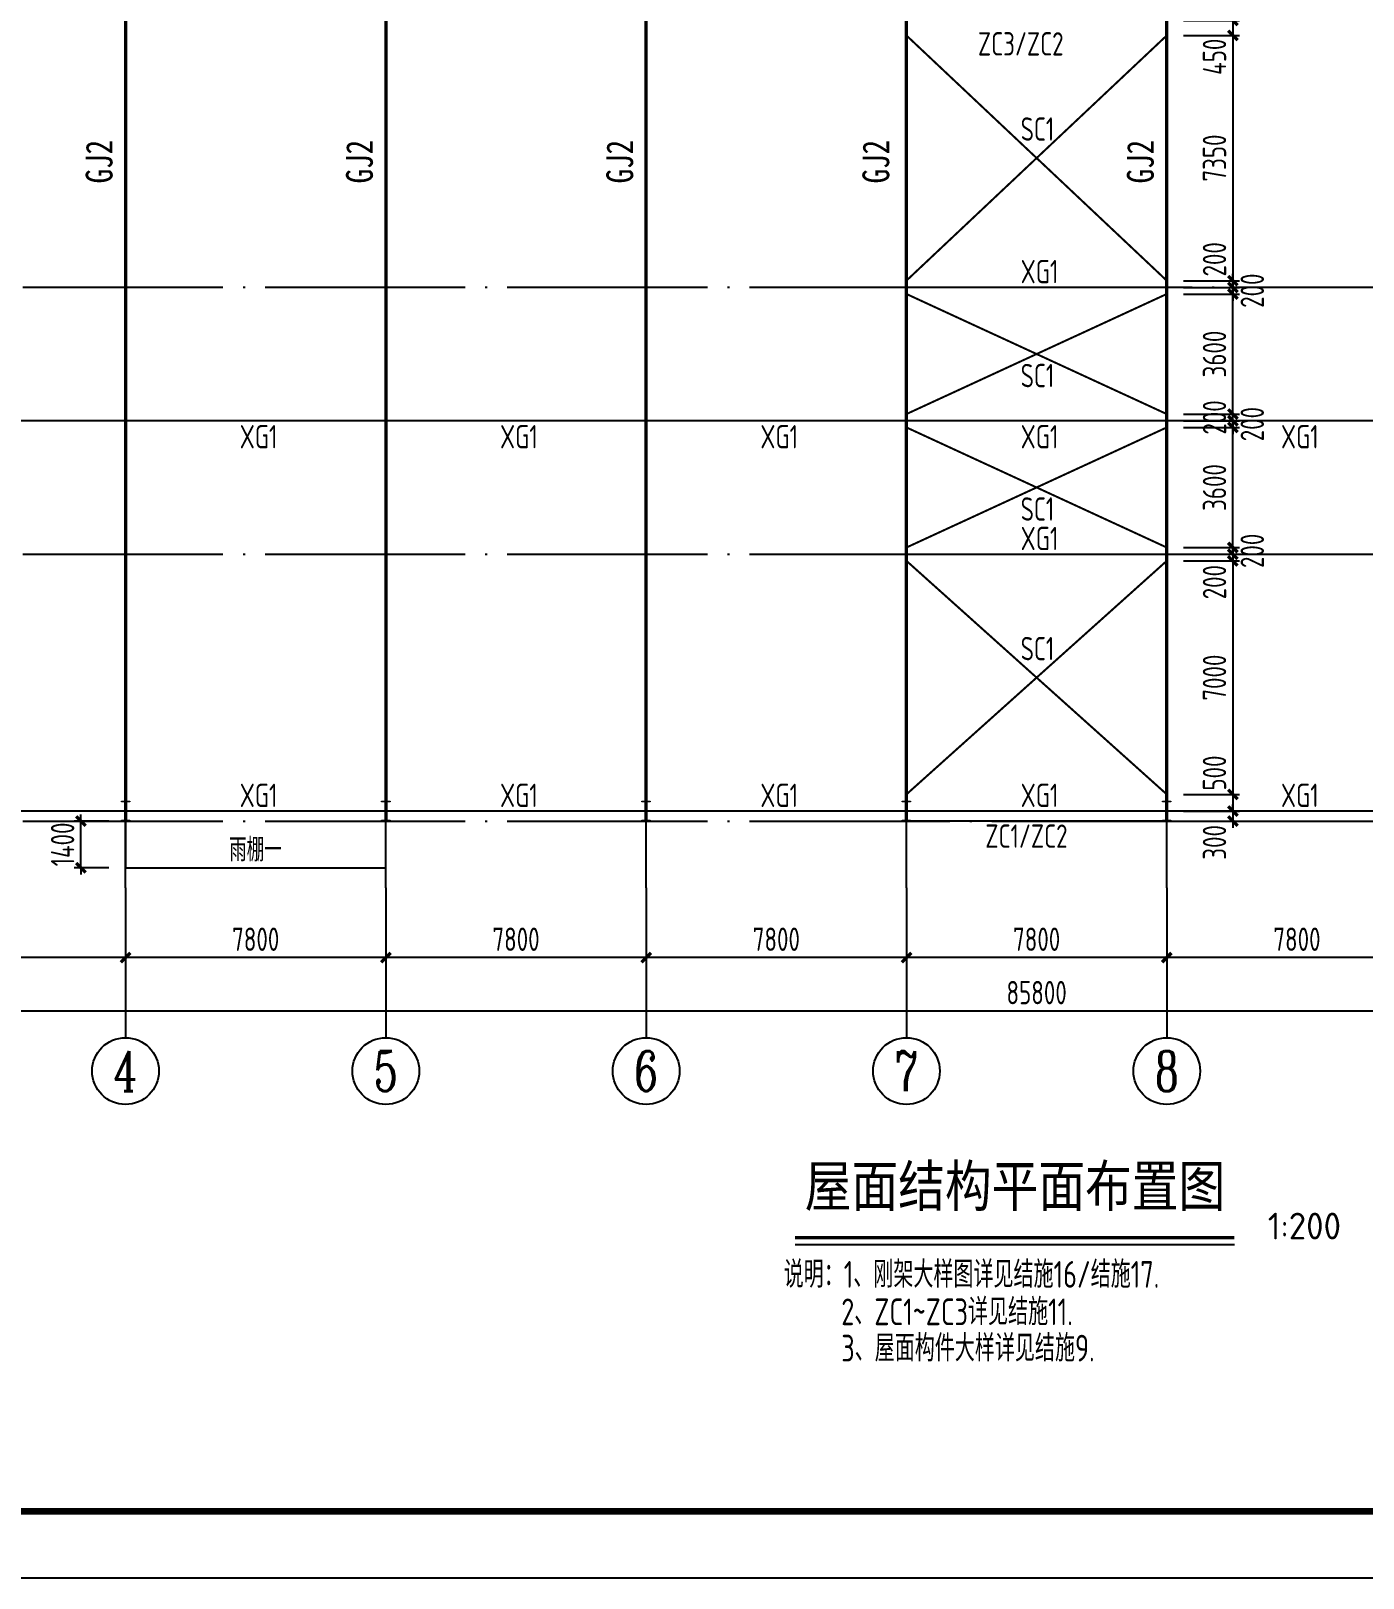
# Model space of a CAD drawing. Extents: x -2746917 to -971774, y -3334247 to -3250358.
# Drawn here: x -1923632 to -1903674, y -3316173 to -3292984 of the extents above; entities that cross this region are included whole.
import ezdxf
from ezdxf.enums import TextEntityAlignment as Align

# ---------------------------------------------------------------- set-up
doc = ezdxf.new("R2010")
doc.units = 0
doc.header["$LTSCALE"] = 1000
doc.header["$MEASUREMENT"] = 0
doc.header["$PDMODE"] = 35
for name, pattern in [('2', [16, 12.5, -1.5, 0.5, -1.5]), ('DASH', [0.35, 0.25, -0.1]), ('DOTE', [2.42, 2, -0.2, 0.02, -0.2])]:
    doc.linetypes.add(name, pattern=pattern)
doc.layers.get('0').update_dxf_attribs({"linetype": 'CONTINUOUS'})
doc.layers.get('Defpoints').update_dxf_attribs({"linetype": 'CONTINUOUS'})
for name, color, linetype in [('AXIS', 253, 'DOTE'), ('COLU', 7, 'CONTINUOUS'), ('DIM', 3, 'CONTINUOUS'), ('NUM', 7, 'CONTINUOUS'), ('PUB_TITLE', 4, 'CONTINUOUS'), ('REIN', 1, 'CONTINUOUS'), ('TEXT', 7, 'CONTINUOUS')]:
    doc.layers.add(name, color=color, linetype=linetype)
doc.layers.add('yichutu', color=7, linetype='CONTINUOUS', true_color=0xffffff, plot=False)
doc.styles.add('TSSD_Axis', font='Complex.shx', dxfattribs={"width": 0.7, "bigfont": 'hztxt.shx'})
doc.styles.add('TSSD_Dimension', font='tssdeng.shx', dxfattribs={"width": 0.75, "bigfont": 'Hztxt.shx'})
doc.styles.add('TSSD_Norm', font='tssdeng.shx', dxfattribs={"width": 0.75, "bigfont": 'hztxt.shx'})
doc.styles.add('TSSD_Rein', font='Tssdeng.shx', dxfattribs={"width": 0.75, "bigfont": 'hztxt.shx'})
doc.styles.add('黑体', font='simhei.ttf', dxfattribs={"width": 0.7})
doc.dimstyles.new('TSSD_200_100', dxfattribs={"dimtxt": 350, "dimasz": 100, "dimexe": 100, "dimexo": 250, "dimgap": 100, "dimtad": 1, "dimdec": 0, "dimlfac": 2, "dimzin": 0, "dimdsep": 46, "dimtxsty": 'TSSD_Dimension', "dimblk": 'ARCHTICK', "dimcen": 0, "dimdle": 100, "dimclrt": 7, "dimadec": 0, "dimazin": 0, "dimtfac": 1, "dimtdec": 0, "dimtix": 1, "dimtmove": 2, "dimatfit": 3, "dimfxl": 1, "dimtolj": 1, "dimtzin": 0, "dimarcsym": 0})

# ---------------------------------------------------------------- blocks, each defined once
blk = doc.blocks.new('ts_axno')
at = {"color": 0, "linetype": 'ByBlock', "lineweight": -2}
blk.add_circle((0, 0), 0.5, dxfattribs=at)
at = {"color": 0, "linetype": 'ByBlock', "lineweight": -2, "style": 'TSSD_Axis', "width": 0.7}
blk.add_attdef('A', text='', height=0.6, dxfattribs=at).set_placement((0, 0), align=Align.MIDDLE_CENTER)
blk = doc.blocks.new('_ArchTick')
at = {"color": 0, "const_width": 0.5}
blk.add_lwpolyline([(-0.71, -0.71), (0.71, 0.71)], dxfattribs=at)
blk = doc.blocks.new('*D1797')
at = {"layer": 'Defpoints', "color": 0, "ltscale": 1.5}
for p in [(-1906615, -3305827), (-1902715, -3305827), (-1906615, -3306873)]:
    blk.add_point(p, dxfattribs=at)
at = {"layer": 'DIM', "color": 0, "lineweight": -2, "ltscale": 1.5}
for p, q in [((-1906615, -3306077), (-1906615, -3306973)), ((-1902715, -3306077), (-1902715, -3306973)), ((-1902615, -3306873), (-1906715, -3306873))]:
    blk.add_line(p, q, dxfattribs=at)
at = {"layer": 'DIM', "color": 0, "lineweight": -2, "ltscale": 1.5, "xscale": 100, "yscale": 100, "zscale": 100, "rotation": 180}
blk.add_blockref('_ArchTick', (-1906615, -3306873), dxfattribs=at)
at = {"layer": 'DIM', "color": 0, "lineweight": -2, "ltscale": 1.5, "xscale": 100, "yscale": 100, "zscale": 100}
blk.add_blockref('_ArchTick', (-1902715, -3306873), dxfattribs=at)
at = {"layer": 'DIM', "color": 7, "ltscale": 1.5, "insert": (-1904665, -3306598), "char_height": 350, "attachment_point": 5, "style": 'TSSD_Dimension'}
blk.add_mtext('\\A1;7800', dxfattribs=at)
blk = doc.blocks.new('*D1798')
at = {"layer": 'Defpoints', "color": 0, "ltscale": 1.5}
for p in [(-1910515, -3305827), (-1906615, -3305827), (-1910515, -3306873)]:
    blk.add_point(p, dxfattribs=at)
at = {"layer": 'DIM', "color": 0, "lineweight": -2, "ltscale": 1.5}
for p, q in [((-1910515, -3306077), (-1910515, -3306973)), ((-1906615, -3306077), (-1906615, -3306973)), ((-1906515, -3306873), (-1910615, -3306873))]:
    blk.add_line(p, q, dxfattribs=at)
at = {"layer": 'DIM', "color": 0, "lineweight": -2, "ltscale": 1.5, "xscale": 100, "yscale": 100, "zscale": 100, "rotation": 180}
blk.add_blockref('_ArchTick', (-1910515, -3306873), dxfattribs=at)
at = {"layer": 'DIM', "color": 0, "lineweight": -2, "ltscale": 1.5, "xscale": 100, "yscale": 100, "zscale": 100}
blk.add_blockref('_ArchTick', (-1906615, -3306873), dxfattribs=at)
at = {"layer": 'DIM', "color": 7, "ltscale": 1.5, "insert": (-1908565, -3306598), "char_height": 350, "attachment_point": 5, "style": 'TSSD_Dimension'}
blk.add_mtext('\\A1;7800', dxfattribs=at)
blk = doc.blocks.new('*D1799')
at = {"layer": 'Defpoints', "color": 0, "ltscale": 1.5}
for p in [(-1914415, -3305827), (-1910515, -3305827), (-1914415, -3306873)]:
    blk.add_point(p, dxfattribs=at)
at = {"layer": 'DIM', "color": 0, "lineweight": -2, "ltscale": 1.5}
for p, q in [((-1914415, -3306077), (-1914415, -3306973)), ((-1910515, -3306077), (-1910515, -3306973)), ((-1910415, -3306873), (-1914515, -3306873))]:
    blk.add_line(p, q, dxfattribs=at)
at = {"layer": 'DIM', "color": 0, "lineweight": -2, "ltscale": 1.5, "xscale": 100, "yscale": 100, "zscale": 100, "rotation": 180}
blk.add_blockref('_ArchTick', (-1914415, -3306873), dxfattribs=at)
at = {"layer": 'DIM', "color": 0, "lineweight": -2, "ltscale": 1.5, "xscale": 100, "yscale": 100, "zscale": 100}
blk.add_blockref('_ArchTick', (-1910515, -3306873), dxfattribs=at)
at = {"layer": 'DIM', "color": 7, "ltscale": 1.5, "insert": (-1912465, -3306598), "char_height": 350, "attachment_point": 5, "style": 'TSSD_Dimension'}
blk.add_mtext('\\A1;7800', dxfattribs=at)
blk = doc.blocks.new('*D1800')
at = {"layer": 'Defpoints', "color": 0, "ltscale": 1.5}
for p in [(-1918315, -3305827), (-1914415, -3305827), (-1918315, -3306873)]:
    blk.add_point(p, dxfattribs=at)
at = {"layer": 'DIM', "color": 0, "lineweight": -2, "ltscale": 1.5}
for p, q in [((-1918315, -3306077), (-1918315, -3306973)), ((-1914415, -3306077), (-1914415, -3306973)), ((-1914315, -3306873), (-1918415, -3306873))]:
    blk.add_line(p, q, dxfattribs=at)
at = {"layer": 'DIM', "color": 0, "lineweight": -2, "ltscale": 1.5, "xscale": 100, "yscale": 100, "zscale": 100, "rotation": 180}
blk.add_blockref('_ArchTick', (-1918315, -3306873), dxfattribs=at)
at = {"layer": 'DIM', "color": 0, "lineweight": -2, "ltscale": 1.5, "xscale": 100, "yscale": 100, "zscale": 100}
blk.add_blockref('_ArchTick', (-1914415, -3306873), dxfattribs=at)
at = {"layer": 'DIM', "color": 7, "ltscale": 1.5, "insert": (-1916365, -3306598), "char_height": 350, "attachment_point": 5, "style": 'TSSD_Dimension'}
blk.add_mtext('\\A1;7800', dxfattribs=at)
blk = doc.blocks.new('*D1801')
at = {"layer": 'Defpoints', "color": 0, "ltscale": 1.5}
for p in [(-1922215, -3305827), (-1918315, -3305827), (-1922215, -3306873)]:
    blk.add_point(p, dxfattribs=at)
at = {"layer": 'DIM', "color": 0, "lineweight": -2, "ltscale": 1.5}
for p, q in [((-1922215, -3306077), (-1922215, -3306973)), ((-1918315, -3306077), (-1918315, -3306973)), ((-1918215, -3306873), (-1922315, -3306873))]:
    blk.add_line(p, q, dxfattribs=at)
at = {"layer": 'DIM', "color": 0, "lineweight": -2, "ltscale": 1.5, "xscale": 100, "yscale": 100, "zscale": 100, "rotation": 180}
blk.add_blockref('_ArchTick', (-1922215, -3306873), dxfattribs=at)
at = {"layer": 'DIM', "color": 0, "lineweight": -2, "ltscale": 1.5, "xscale": 100, "yscale": 100, "zscale": 100}
blk.add_blockref('_ArchTick', (-1918315, -3306873), dxfattribs=at)
at = {"layer": 'DIM', "color": 7, "ltscale": 1.5, "insert": (-1920265, -3306598), "char_height": 350, "attachment_point": 5, "style": 'TSSD_Dimension'}
blk.add_mtext('\\A1;7800', dxfattribs=at)
blk = doc.blocks.new('*D1802')
at = {"layer": 'Defpoints', "color": 0, "ltscale": 1.5}
for p in [(-1926115, -3305827), (-1922215, -3305827), (-1926115, -3306873)]:
    blk.add_point(p, dxfattribs=at)
at = {"layer": 'DIM', "color": 0, "lineweight": -2, "ltscale": 1.5}
for p, q in [((-1926115, -3306077), (-1926115, -3306973)), ((-1922215, -3306077), (-1922215, -3306973)), ((-1922115, -3306873), (-1926215, -3306873))]:
    blk.add_line(p, q, dxfattribs=at)
at = {"layer": 'DIM', "color": 0, "lineweight": -2, "ltscale": 1.5, "xscale": 100, "yscale": 100, "zscale": 100, "rotation": 180}
blk.add_blockref('_ArchTick', (-1926115, -3306873), dxfattribs=at)
at = {"layer": 'DIM', "color": 0, "lineweight": -2, "ltscale": 1.5, "xscale": 100, "yscale": 100, "zscale": 100}
blk.add_blockref('_ArchTick', (-1922215, -3306873), dxfattribs=at)
at = {"layer": 'DIM', "color": 7, "ltscale": 1.5, "insert": (-1924165, -3306598), "char_height": 350, "attachment_point": 5, "style": 'TSSD_Dimension'}
blk.add_mtext('\\A1;7800', dxfattribs=at)
blk = doc.blocks.new('*D1804')
at = {"layer": 'Defpoints', "color": 0, "ltscale": 1.5}
for p in [(-1930015, -3305827), (-1887115, -3305827), (-1887115, -3307673)]:
    blk.add_point(p, dxfattribs=at)
at = {"layer": 'DIM', "color": 0, "lineweight": -2, "ltscale": 1.5}
for p, q in [((-1930015, -3306077), (-1930015, -3307773)), ((-1887115, -3306077), (-1887115, -3307773)), ((-1930115, -3307673), (-1887015, -3307673))]:
    blk.add_line(p, q, dxfattribs=at)
at = {"layer": 'DIM', "color": 0, "lineweight": -2, "ltscale": 1.5, "xscale": 100, "yscale": 100, "zscale": 100, "rotation": 180}
blk.add_blockref('_ArchTick', (-1930015, -3307673), dxfattribs=at)
at = {"layer": 'DIM', "color": 0, "lineweight": -2, "ltscale": 1.5, "xscale": 100, "yscale": 100, "zscale": 100}
blk.add_blockref('_ArchTick', (-1887115, -3307673), dxfattribs=at)
at = {"layer": 'DIM', "color": 7, "ltscale": 1.5, "insert": (-1908565, -3307398), "char_height": 350, "attachment_point": 5, "style": 'TSSD_Dimension'}
blk.add_mtext('\\A1;85800', dxfattribs=at)
blk = doc.blocks.new('*D2804')
at = {"layer": 'Defpoints', "color": 0, "ltscale": 1.5}
for p in [(-1922883, -3304827), (-1922215, -3304827), (-1922215, -3305527)]:
    blk.add_point(p, dxfattribs=at)
at = {"layer": 'DIM', "color": 0, "lineweight": -2, "ltscale": 1.5}
for p, q in [((-1922465, -3304827), (-1922983, -3304827)), ((-1922883, -3304827), (-1922883, -3304727)), ((-1922883, -3305527), (-1922883, -3304827)), ((-1922465, -3305527), (-1922983, -3305527)), ((-1922883, -3305527), (-1922883, -3305627))]:
    blk.add_line(p, q, dxfattribs=at)
at = {"layer": 'DIM', "color": 0, "lineweight": -2, "ltscale": 1.5, "xscale": 100, "yscale": 100, "zscale": 100}
for p, rotation in [((-1922883, -3304827), 270), ((-1922883, -3305527), 90)]:
    blk.add_blockref('_ArchTick', p, dxfattribs=dict(at, rotation=rotation))
at = {"layer": 'DIM', "color": 7, "ltscale": 1.5, "insert": (-1923158, -3305177), "char_height": 350, "attachment_point": 5, "rotation": 90, "style": 'TSSD_Dimension'}
blk.add_mtext('\\A1;1400', dxfattribs=at)
blk = doc.blocks.new('*D2957')
at = {"layer": 'Defpoints', "color": 0, "ltscale": 1.5}
for p in [(-1906615, -3292827), (-1906615, -3293052), (-1905625, -3293052)]:
    blk.add_point(p, dxfattribs=at)
at = {"layer": 'DIM', "color": 0, "lineweight": -2, "ltscale": 1.5}
for p, q in [((-1906365, -3292827), (-1905525, -3292827)), ((-1905625, -3292727), (-1905625, -3293152)), ((-1906365, -3293052), (-1905525, -3293052))]:
    blk.add_line(p, q, dxfattribs=at)
at = {"layer": 'DIM', "color": 0, "lineweight": -2, "ltscale": 1.5, "xscale": 100, "yscale": 100, "zscale": 100}
for p, rotation in [((-1905625, -3292827), 90), ((-1905625, -3293052), 270)]:
    blk.add_blockref('_ArchTick', p, dxfattribs=dict(at, rotation=rotation))
at = {"layer": 'DIM', "color": 7, "ltscale": 1.5, "insert": (-1905900, -3293371), "char_height": 350, "attachment_point": 5, "rotation": 90, "style": 'TSSD_Dimension'}
blk.add_mtext('\\A1;450', dxfattribs=at)
blk = doc.blocks.new('*D2958')
at = {"layer": 'Defpoints', "color": 0, "ltscale": 1.5}
for p in [(-1906615, -3293052), (-1906615, -3296727), (-1905625, -3296727)]:
    blk.add_point(p, dxfattribs=at)
at = {"layer": 'DIM', "color": 0, "lineweight": -2, "ltscale": 1.5}
for p, q in [((-1906365, -3293052), (-1905525, -3293052)), ((-1905625, -3292952), (-1905625, -3296827)), ((-1906365, -3296727), (-1905525, -3296727))]:
    blk.add_line(p, q, dxfattribs=at)
at = {"layer": 'DIM', "color": 0, "lineweight": -2, "ltscale": 1.5, "xscale": 100, "yscale": 100, "zscale": 100}
for p, rotation in [((-1905625, -3293052), 90), ((-1905625, -3296727), 270)]:
    blk.add_blockref('_ArchTick', p, dxfattribs=dict(at, rotation=rotation))
at = {"layer": 'DIM', "color": 7, "ltscale": 1.5, "insert": (-1905900, -3294889), "char_height": 350, "attachment_point": 5, "rotation": 90, "style": 'TSSD_Dimension'}
blk.add_mtext('\\A1;7350', dxfattribs=at)
blk = doc.blocks.new('*D2959')
at = {"layer": 'Defpoints', "color": 0, "ltscale": 1.5}
for p in [(-1906615, -3296727), (-1906615, -3296827), (-1905625, -3296827)]:
    blk.add_point(p, dxfattribs=at)
at = {"layer": 'DIM', "color": 0, "lineweight": -2, "ltscale": 1.5}
for p, q in [((-1906365, -3296727), (-1905525, -3296727)), ((-1905625, -3296727), (-1905625, -3296627)), ((-1905625, -3296727), (-1905625, -3296827)), ((-1906365, -3296827), (-1905525, -3296827)), ((-1905625, -3296827), (-1905625, -3296927))]:
    blk.add_line(p, q, dxfattribs=at)
at = {"layer": 'DIM', "color": 0, "lineweight": -2, "ltscale": 1.5, "xscale": 100, "yscale": 100, "zscale": 100}
for p, rotation in [((-1905625, -3296727), 270), ((-1905625, -3296827), 90)]:
    blk.add_blockref('_ArchTick', p, dxfattribs=dict(at, rotation=rotation))
at = {"layer": 'DIM', "color": 7, "ltscale": 1.5, "insert": (-1905900, -3296407), "char_height": 350, "attachment_point": 5, "rotation": 90, "style": 'TSSD_Dimension'}
blk.add_mtext('\\A1;200', dxfattribs=at)
blk = doc.blocks.new('*D2960')
at = {"layer": 'Defpoints', "color": 0, "ltscale": 1.5}
for p in [(-1906615, -3296827), (-1906615, -3296927), (-1905625, -3296927)]:
    blk.add_point(p, dxfattribs=at)
at = {"layer": 'DIM', "color": 0, "lineweight": -2, "ltscale": 1.5}
for p, q in [((-1905625, -3296827), (-1905625, -3296727)), ((-1906365, -3296827), (-1905525, -3296827)), ((-1906365, -3296927), (-1905525, -3296927)), ((-1905625, -3296827), (-1905625, -3296927)), ((-1905625, -3296927), (-1905625, -3297027))]:
    blk.add_line(p, q, dxfattribs=at)
at = {"layer": 'DIM', "color": 0, "lineweight": -2, "ltscale": 1.5, "xscale": 100, "yscale": 100, "zscale": 100}
for p, rotation in [((-1905625, -3296827), 270), ((-1905625, -3296927), 90)]:
    blk.add_blockref('_ArchTick', p, dxfattribs=dict(at, rotation=rotation))
at = {"layer": 'DIM', "color": 7, "ltscale": 1.5, "insert": (-1905334, -3296877), "char_height": 350, "attachment_point": 5, "rotation": 90, "style": 'TSSD_Dimension'}
blk.add_mtext('\\A1;200', dxfattribs=at)
blk = doc.blocks.new('*D2962')
at = {"layer": 'Defpoints', "color": 0, "ltscale": 1.5}
for p in [(-1906615, -3300727), (-1906615, -3300827), (-1905625, -3300827)]:
    blk.add_point(p, dxfattribs=at)
at = {"layer": 'DIM', "color": 0, "lineweight": -2, "ltscale": 1.5}
for p, q in [((-1906365, -3300727), (-1905525, -3300727)), ((-1905625, -3300727), (-1905625, -3300627)), ((-1905625, -3300727), (-1905625, -3300827)), ((-1906365, -3300827), (-1905525, -3300827)), ((-1905625, -3300827), (-1905625, -3300927))]:
    blk.add_line(p, q, dxfattribs=at)
at = {"layer": 'DIM', "color": 0, "lineweight": -2, "ltscale": 1.5, "xscale": 100, "yscale": 100, "zscale": 100}
for p, rotation in [((-1905625, -3300727), 270), ((-1905625, -3300827), 90)]:
    blk.add_blockref('_ArchTick', p, dxfattribs=dict(at, rotation=rotation))
at = {"layer": 'DIM', "color": 7, "ltscale": 1.5, "insert": (-1905334, -3300777), "char_height": 350, "attachment_point": 5, "rotation": 90, "style": 'TSSD_Dimension'}
blk.add_mtext('\\A1;200', dxfattribs=at)
blk = doc.blocks.new('*D2963')
at = {"layer": 'Defpoints', "color": 0, "ltscale": 1.5}
for p in [(-1906615, -3300827), (-1906615, -3300927), (-1905625, -3300927)]:
    blk.add_point(p, dxfattribs=at)
at = {"layer": 'DIM', "color": 0, "lineweight": -2, "ltscale": 1.5}
for p, q in [((-1905625, -3300827), (-1905625, -3300727)), ((-1906365, -3300827), (-1905525, -3300827)), ((-1906365, -3300927), (-1905525, -3300927)), ((-1905625, -3300827), (-1905625, -3300927)), ((-1905625, -3300927), (-1905625, -3301027))]:
    blk.add_line(p, q, dxfattribs=at)
at = {"layer": 'DIM', "color": 0, "lineweight": -2, "ltscale": 1.5, "xscale": 100, "yscale": 100, "zscale": 100}
for p, rotation in [((-1905625, -3300827), 270), ((-1905625, -3300927), 90)]:
    blk.add_blockref('_ArchTick', p, dxfattribs=dict(at, rotation=rotation))
at = {"layer": 'DIM', "color": 7, "ltscale": 1.5, "insert": (-1905900, -3301246), "char_height": 350, "attachment_point": 5, "rotation": 90, "style": 'TSSD_Dimension'}
blk.add_mtext('\\A1;200', dxfattribs=at)
blk = doc.blocks.new('*D2964')
at = {"layer": 'Defpoints', "color": 0, "ltscale": 1.5}
for p in [(-1906615, -3300927), (-1906615, -3304427), (-1905625, -3304427)]:
    blk.add_point(p, dxfattribs=at)
at = {"layer": 'DIM', "color": 0, "lineweight": -2, "ltscale": 1.5}
for p, q in [((-1906365, -3300927), (-1905525, -3300927)), ((-1905625, -3300827), (-1905625, -3304527)), ((-1906365, -3304427), (-1905525, -3304427))]:
    blk.add_line(p, q, dxfattribs=at)
at = {"layer": 'DIM', "color": 0, "lineweight": -2, "ltscale": 1.5, "xscale": 100, "yscale": 100, "zscale": 100}
for p, rotation in [((-1905625, -3300927), 90), ((-1905625, -3304427), 270)]:
    blk.add_blockref('_ArchTick', p, dxfattribs=dict(at, rotation=rotation))
at = {"layer": 'DIM', "color": 7, "ltscale": 1.5, "insert": (-1905900, -3302677), "char_height": 350, "attachment_point": 5, "rotation": 90, "style": 'TSSD_Dimension'}
blk.add_mtext('\\A1;7000', dxfattribs=at)
blk = doc.blocks.new('*D2965')
at = {"layer": 'Defpoints', "color": 0, "ltscale": 1.5}
for p in [(-1906615, -3304427), (-1906615, -3304677), (-1905625, -3304677)]:
    blk.add_point(p, dxfattribs=at)
at = {"layer": 'DIM', "color": 0, "lineweight": -2, "ltscale": 1.5}
for p, q in [((-1906365, -3304427), (-1905525, -3304427)), ((-1905625, -3304327), (-1905625, -3304777)), ((-1906365, -3304677), (-1905525, -3304677))]:
    blk.add_line(p, q, dxfattribs=at)
at = {"layer": 'DIM', "color": 0, "lineweight": -2, "ltscale": 1.5, "xscale": 100, "yscale": 100, "zscale": 100}
for p, rotation in [((-1905625, -3304427), 90), ((-1905625, -3304677), 270)]:
    blk.add_blockref('_ArchTick', p, dxfattribs=dict(at, rotation=rotation))
at = {"layer": 'DIM', "color": 7, "ltscale": 1.5, "insert": (-1905900, -3304107), "char_height": 350, "attachment_point": 5, "rotation": 90, "style": 'TSSD_Dimension'}
blk.add_mtext('\\A1;500', dxfattribs=at)
blk = doc.blocks.new('*D2966')
at = {"layer": 'Defpoints', "color": 0, "ltscale": 1.5}
for p in [(-1906615, -3304677), (-1906615, -3304827), (-1905625, -3304827)]:
    blk.add_point(p, dxfattribs=at)
at = {"layer": 'DIM', "color": 0, "lineweight": -2, "ltscale": 1.5}
for p, q in [((-1906365, -3304677), (-1905525, -3304677)), ((-1905625, -3304677), (-1905625, -3304577)), ((-1905625, -3304677), (-1905625, -3304827)), ((-1906365, -3304827), (-1905525, -3304827)), ((-1905625, -3304827), (-1905625, -3304927))]:
    blk.add_line(p, q, dxfattribs=at)
at = {"layer": 'DIM', "color": 0, "lineweight": -2, "ltscale": 1.5, "xscale": 100, "yscale": 100, "zscale": 100}
for p, rotation in [((-1905625, -3304677), 270), ((-1905625, -3304827), 90)]:
    blk.add_blockref('_ArchTick', p, dxfattribs=dict(at, rotation=rotation))
at = {"layer": 'DIM', "color": 7, "ltscale": 1.5, "insert": (-1905900, -3305146), "char_height": 350, "attachment_point": 5, "rotation": 90, "style": 'TSSD_Dimension'}
blk.add_mtext('\\A1;300', dxfattribs=at)
blk = doc.blocks.new('yct-743-420-74300-42000-100-2002.0')
at = {"layer": 'yichutu', "color": 7, "true_color": 0xffffff}
blk.add_lwpolyline([(0, 0), (0, 42000), (74300, 42000), (74300, 0)], close=True, dxfattribs=at)
blk = doc.blocks.new('A$C6B365CFD')
at = {"layer": 'PUB_TITLE'}
blk.add_lwpolyline([(-70467, -17093), (-70467, 24907), (3833, 24907), (3833, -17093)], close=True, dxfattribs=at)
at = {"layer": 'PUB_TITLE', "const_width": 100}
blk.add_lwpolyline([(2833, -16093), (2833, 23907), (-69753, 23907), (-69753, -16093), (2833, -16093)], dxfattribs=at)
blk = doc.blocks.new('*D3525')
at = {"layer": 'Defpoints', "color": 0, "ltscale": 1.5}
for p in [(-1906615, -3298927), (-1905625, -3298927), (-1906615, -3300727)]:
    blk.add_point(p, dxfattribs=at)
at = {"layer": 'DIM', "color": 0, "lineweight": -2, "ltscale": 1.5}
for p, q in [((-1905625, -3300827), (-1905625, -3298827)), ((-1906365, -3298927), (-1905525, -3298927)), ((-1906365, -3300727), (-1905525, -3300727))]:
    blk.add_line(p, q, dxfattribs=at)
at = {"layer": 'DIM', "color": 0, "lineweight": -2, "ltscale": 1.5, "xscale": 100, "yscale": 100, "zscale": 100}
for p, rotation in [((-1905625, -3298927), 90), ((-1905625, -3300727), 270)]:
    blk.add_blockref('_ArchTick', p, dxfattribs=dict(at, rotation=rotation))
at = {"layer": 'DIM', "color": 7, "ltscale": 1.5, "insert": (-1905900, -3299827), "char_height": 350, "attachment_point": 5, "rotation": 90, "style": 'TSSD_Dimension'}
blk.add_mtext('\\A1;3600', dxfattribs=at)
blk = doc.blocks.new('*D3526')
at = {"layer": 'Defpoints', "color": 0, "ltscale": 1.5}
for p in [(-1906615, -3298827), (-1905625, -3298827), (-1906615, -3298927)]:
    blk.add_point(p, dxfattribs=at)
at = {"layer": 'DIM', "color": 0, "lineweight": -2, "ltscale": 1.5}
for p, q in [((-1906365, -3298827), (-1905525, -3298827)), ((-1905625, -3298827), (-1905625, -3298727)), ((-1905625, -3298927), (-1905625, -3298827)), ((-1906365, -3298927), (-1905525, -3298927)), ((-1905625, -3298927), (-1905625, -3299027))]:
    blk.add_line(p, q, dxfattribs=at)
at = {"layer": 'DIM', "color": 0, "lineweight": -2, "ltscale": 1.5, "xscale": 100, "yscale": 100, "zscale": 100}
for p, rotation in [((-1905625, -3298827), 270), ((-1905625, -3298927), 90)]:
    blk.add_blockref('_ArchTick', p, dxfattribs=dict(at, rotation=rotation))
at = {"layer": 'DIM', "color": 7, "ltscale": 1.5, "insert": (-1905334, -3298877), "char_height": 350, "attachment_point": 5, "rotation": 90, "style": 'TSSD_Dimension'}
blk.add_mtext('\\A1;200', dxfattribs=at)
blk = doc.blocks.new('*D3527')
at = {"layer": 'Defpoints', "color": 0, "ltscale": 1.5}
for p in [(-1906615, -3298727), (-1906615, -3298827), (-1905625, -3298727)]:
    blk.add_point(p, dxfattribs=at)
at = {"layer": 'DIM', "color": 0, "lineweight": -2, "ltscale": 1.5}
for p, q in [((-1905625, -3298727), (-1905625, -3298627)), ((-1906365, -3298727), (-1905525, -3298727)), ((-1906365, -3298827), (-1905525, -3298827)), ((-1905625, -3298827), (-1905625, -3298727)), ((-1905625, -3298827), (-1905625, -3298927))]:
    blk.add_line(p, q, dxfattribs=at)
at = {"layer": 'DIM', "color": 0, "lineweight": -2, "ltscale": 1.5, "xscale": 100, "yscale": 100, "zscale": 100}
for p, rotation in [((-1905625, -3298727), 270), ((-1905625, -3298827), 90)]:
    blk.add_blockref('_ArchTick', p, dxfattribs=dict(at, rotation=rotation))
at = {"layer": 'DIM', "color": 7, "ltscale": 1.5, "insert": (-1905900, -3298777), "char_height": 350, "attachment_point": 5, "rotation": 90, "style": 'TSSD_Dimension'}
blk.add_mtext('\\A1;200', dxfattribs=at)
blk = doc.blocks.new('*D3528')
at = {"layer": 'Defpoints', "color": 0, "ltscale": 1.5}
for p in [(-1906615, -3296927), (-1905625, -3296927), (-1906615, -3298727)]:
    blk.add_point(p, dxfattribs=at)
at = {"layer": 'DIM', "color": 0, "lineweight": -2, "ltscale": 1.5}
for p, q in [((-1906365, -3296927), (-1905525, -3296927)), ((-1905625, -3298827), (-1905625, -3296827)), ((-1906365, -3298727), (-1905525, -3298727))]:
    blk.add_line(p, q, dxfattribs=at)
at = {"layer": 'DIM', "color": 0, "lineweight": -2, "ltscale": 1.5, "xscale": 100, "yscale": 100, "zscale": 100}
for p, rotation in [((-1905625, -3296927), 90), ((-1905625, -3298727), 270)]:
    blk.add_blockref('_ArchTick', p, dxfattribs=dict(at, rotation=rotation))
at = {"layer": 'DIM', "color": 7, "ltscale": 1.5, "insert": (-1905900, -3297827), "char_height": 350, "attachment_point": 5, "rotation": 90, "style": 'TSSD_Dimension'}
blk.add_mtext('\\A1;3600', dxfattribs=at)

msp = doc.modelspace()

# ---------------------------------------------------------------- linework, layer by layer
at = {"ltscale": 1.5}
msp.add_lwpolyline([(-1922215.08, -3304826.56), (-1922215.08, -3305526.72), (-1918315.08, -3305526.72), (-1918315.08, -3304826.56)], dxfattribs=at)
at = {"layer": 'AXIS', "ltscale": 1.5}
for p, q in [((-1922215.08, -3305826.56), (-1922215.08, -3279826.56)), ((-1918315.08, -3305826.56), (-1918315.08, -3279826.56)), ((-1914415.08, -3305826.56), (-1914415.08, -3279826.56)), ((-1910515.08, -3305826.56), (-1910515.08, -3279826.56)), ((-1906615.08, -3305826.56), (-1906615.08, -3279826.56)), ((-1931015.08, -3296826.56), (-1886115.08, -3296826.56)), ((-1931015.08, -3300826.56), (-1886115.08, -3300826.56)), ((-1931015.08, -3304826.56), (-1886115.08, -3304826.56))]:
    msp.add_line(p, q, dxfattribs=at)
at = {"layer": 'COLU', "lineweight": 5, "ltscale": 1.5}
for points in [[(-1922277.58, -3304539.56), (-1922277.58, -3304526.56), (-1922152.58, -3304526.56), (-1922152.58, -3304539.56)], [(-1922221.58, -3304813.56), (-1922221.58, -3304539.56), (-1922208.58, -3304539.56), (-1922208.58, -3304813.56)], [(-1918377.58, -3304539.56), (-1918377.58, -3304526.56), (-1918252.58, -3304526.56), (-1918252.58, -3304539.56)], [(-1918321.58, -3304813.56), (-1918321.58, -3304539.56), (-1918308.58, -3304539.56), (-1918308.58, -3304813.56)], [(-1914477.58, -3304539.56), (-1914477.58, -3304526.56), (-1914352.58, -3304526.56), (-1914352.58, -3304539.56)], [(-1914421.58, -3304813.56), (-1914421.58, -3304539.56), (-1914408.58, -3304539.56), (-1914408.58, -3304813.56)], [(-1910577.58, -3304539.56), (-1910577.58, -3304526.56), (-1910452.58, -3304526.56), (-1910452.58, -3304539.56)], [(-1910521.58, -3304813.56), (-1910521.58, -3304539.56), (-1910508.58, -3304539.56), (-1910508.58, -3304813.56)], [(-1906677.58, -3304539.56), (-1906677.58, -3304526.56), (-1906552.58, -3304526.56), (-1906552.58, -3304539.56)], [(-1906621.58, -3304813.56), (-1906621.58, -3304539.56), (-1906608.58, -3304539.56), (-1906608.58, -3304813.56)], [(-1922277.58, -3304826.56), (-1922277.58, -3304813.56), (-1922152.58, -3304813.56), (-1922152.58, -3304826.56)], [(-1918377.58, -3304826.56), (-1918377.58, -3304813.56), (-1918252.58, -3304813.56), (-1918252.58, -3304826.56)], [(-1914477.58, -3304826.56), (-1914477.58, -3304813.56), (-1914352.58, -3304813.56), (-1914352.58, -3304826.56)], [(-1910577.58, -3304826.56), (-1910577.58, -3304813.56), (-1910452.58, -3304813.56), (-1910452.58, -3304826.56)], [(-1906677.58, -3304826.56), (-1906677.58, -3304813.56), (-1906552.58, -3304813.56), (-1906552.58, -3304826.56)]]:
    msp.add_lwpolyline(points, close=True, dxfattribs=at)
at = {"layer": 'NUM', "ltscale": 1.5}
for p, q in [((-1922215.08, -3305826.56), (-1922215.08, -3308073.46)), ((-1918315.08, -3305826.56), (-1918315.08, -3308073.46)), ((-1914415.08, -3305826.56), (-1914415.08, -3308073.46)), ((-1910515.08, -3305826.56), (-1910515.08, -3308073.46)), ((-1906615.08, -3305826.56), (-1906615.08, -3308073.46))]:
    msp.add_line(p, q, dxfattribs=at)
at = {"layer": 'NUM', "color": 0, "linetype": 'ByBlock', "const_width": 50}
msp.add_lwpolyline([(-1912183.78, -3311072.5), (-1905602.57, -3311072.5)], dxfattribs=at)
at = {"layer": 'NUM', "color": 0, "linetype": 'ByBlock'}
msp.add_lwpolyline([(-1912183.78, -3311172.5), (-1905602.57, -3311172.5)], dxfattribs=at)
at = {"layer": 'REIN', "color": 4, "linetype": '2', "ltscale": 0.1, "const_width": 50}
for points in [[(-1922215.08, -3304826.56), (-1922215.08, -3280826.56)], [(-1918315.08, -3304826.56), (-1918315.08, -3280826.56)], [(-1914415.08, -3304826.56), (-1914415.08, -3280826.56)], [(-1910515.08, -3304826.56), (-1910515.08, -3280826.56)], [(-1906615.08, -3304826.56), (-1906615.08, -3280826.56)]]:
    msp.add_lwpolyline(points, dxfattribs=at)
at = {"layer": 'REIN', "color": 6, "const_width": 30}
for points in [[(-1910515.08, -3296726.56), (-1906615.08, -3293051.56)], [(-1906615.08, -3296726.56), (-1910515.08, -3293051.56)], [(-1910515.08, -3298726.56), (-1906615.08, -3296926.56)], [(-1906615.08, -3298726.56), (-1910515.08, -3296926.56)], [(-1910515.08, -3298926.56), (-1906615.08, -3300726.56)], [(-1906615.08, -3298926.56), (-1910515.08, -3300726.56)], [(-1910515.08, -3304426.56), (-1906615.08, -3300926.56)], [(-1906615.08, -3304426.56), (-1910515.08, -3300926.56)]]:
    msp.add_lwpolyline(points, dxfattribs=at)
at = {"layer": 'REIN', "color": 134, "const_width": 30}
for points in [[(-1906615.08, -3296826.56), (-1910521.58, -3296826.56)], [(-1929952.58, -3298826.56), (-1887177.58, -3298826.56)], [(-1906615.08, -3300826.56), (-1910521.58, -3300826.56)]]:
    msp.add_lwpolyline(points, dxfattribs=at)
at = {"layer": 'REIN', "color": 4, "const_width": 30}
msp.add_lwpolyline([(-1887115.08, -3304676.56), (-1929952.58, -3304676.56)], dxfattribs=at)
at = {"layer": 'REIN', "color": 2, "linetype": 'DASH', "const_width": 30}
msp.add_lwpolyline([(-1910515.08, -3304826.56), (-1906615.08, -3304826.56)], dxfattribs=at)

# ---------------------------------------------------------------- block references
at = {"ltscale": 1.5}
msp.add_blockref('A$C6B365CFD', (-1870834.22, -3299080.41), dxfattribs=at)
at = {"layer": 'NUM'}
ref = msp.add_blockref('ts_axno', (-1922215.08, -3308573.46), dxfattribs=dict(at, xscale=1000, yscale=1000, zscale=1000))
ref.add_attrib('4', '4', dxfattribs={"height": 600, "style": 'TSSD_Axis', "width": 0.7}).set_placement((-1922215.08, -3308573.46), align=Align.MIDDLE_CENTER)
ref = msp.add_blockref('ts_axno', (-1918315.08, -3308573.46), dxfattribs=dict(at, xscale=1000, yscale=1000, zscale=1000))
ref.add_attrib('5', '5', dxfattribs={"height": 600, "style": 'TSSD_Axis', "width": 0.7}).set_placement((-1918315.08, -3308573.46), align=Align.MIDDLE_CENTER)
ref = msp.add_blockref('ts_axno', (-1914415.08, -3308573.46), dxfattribs=dict(at, xscale=1000, yscale=1000, zscale=1000))
ref.add_attrib('6', '6', dxfattribs={"height": 600, "style": 'TSSD_Axis', "width": 0.7}).set_placement((-1914415.08, -3308573.46), align=Align.MIDDLE_CENTER)
ref = msp.add_blockref('ts_axno', (-1910515.08, -3308573.46), dxfattribs=dict(at, xscale=1000, yscale=1000, zscale=1000))
ref.add_attrib('7', '7', dxfattribs={"height": 600, "style": 'TSSD_Axis', "width": 0.7}).set_placement((-1910515.08, -3308573.46), align=Align.MIDDLE_CENTER)
ref = msp.add_blockref('ts_axno', (-1906615.08, -3308573.46), dxfattribs=dict(at, xscale=1000, yscale=1000, zscale=1000))
ref.add_attrib('8', '8', dxfattribs={"height": 600, "style": 'TSSD_Axis', "width": 0.7}).set_placement((-1906615.08, -3308573.46), align=Align.MIDDLE_CENTER)
at = {"layer": 'yichutu'}
msp.add_blockref('yct-743-420-74300-42000-100-2002.0', (-1941300.93, -3316173.05), dxfattribs=at)

# ---------------------------------------------------------------- texts
at = {"layer": 'TEXT', "ltscale": 1.5, "style": 'TSSD_Rein', "width": 0.75}
for s, p in [('ZC3/ZC2', (-1909444.02, -3293352.43)), ('SC1', (-1908803.95, -3294629.19)), ('XG1', (-1908803.95, -3296766)), ('SC1', (-1908803.95, -3298324.51)), ('XG1', (-1920503.95, -3299240.52)), ('XG1', (-1916603.95, -3299240.52)), ('XG1', (-1912703.95, -3299240.52)), ('XG1', (-1908803.95, -3299240.52)), ('XG1', (-1904903.95, -3299240.52)), ('SC1', (-1908803.95, -3300324.51)), ('XG1', (-1908803.95, -3300766)), ('SC1', (-1908803.95, -3302416.69)), ('XG1', (-1920503.95, -3304616)), ('XG1', (-1916603.95, -3304616)), ('XG1', (-1912703.95, -3304616)), ('XG1', (-1908803.95, -3304616)), ('XG1', (-1904903.95, -3304616)), ('ZC1/ZC2', (-1909333.9, -3305227.43)), ('雨棚一', (-1920662.38, -3305432.09))]:
    msp.add_text(s, height=350, dxfattribs=at).set_placement(p)
at = {"layer": 'TEXT', "ltscale": 1.5, "style": '黑体', "width": 0.8}
for p in [(-1922410.92, -3295269.77), (-1918510.92, -3295269.77), (-1914610.92, -3295269.77), (-1910773.42, -3295269.77), (-1906810.92, -3295269.77)]:
    msp.add_text('GJ2 ', height=400, rotation=90, dxfattribs=at).set_placement(p)
at = {"layer": 'TEXT', "color": 0, "lineweight": 5, "style": 'TSSD_Norm'}
for s, height, p in [('屋面结构平面布置图', 700, (-1912038.89, -3310880.37)), ('1:200', 400, (-1905102.57, -3311216.9))]:
    msp.add_text(s, height=height, dxfattribs=at).set_placement(p, align=Align.BOTTOM_LEFT)
at = {"layer": 'TEXT', "lineweight": 5, "style": 'TSSD_Rein', "width": 0.75}
for s, p in [('说明：1、刚架大样图详见结施16/结施17.', (-1912354.59, -3311821.18)), ('2、ZC1~ZC3详见结施11.', (-1911491.65, -3312382.7)), ('3、屋面构件大样详见结施9.', (-1911491.65, -3312926.77))]:
    msp.add_text(s, height=400, dxfattribs=at).set_placement(p)

# ---------------------------------------------------------------- dimensions: what is measured, and where the dimension line sits
at = {"layer": 'DIM', "ltscale": 1.5}
for base, p1, p2, picture, middle in [((-1905625.4, -3293051.56), (-1906615.08, -3292826.56), (-1906615.08, -3293051.56), '*D2957', (-1905900.4, -3293370.82)), ((-1905625.4, -3296826.56), (-1906615.08, -3296726.56), (-1906615.08, -3296826.56), '*D2959', (-1905900.4, -3296407.29)), ((-1905625.4, -3296926.56), (-1906615.08, -3296826.56), (-1906615.08, -3296926.56), '*D2960', (-1905333.73, -3296876.56)), ((-1905625.4, -3298826.56), (-1906615.08, -3298926.56), (-1906615.08, -3298826.56), '*D3526', (-1905333.73, -3298876.56)), ((-1905625.4, -3300826.56), (-1906615.08, -3300726.56), (-1906615.08, -3300826.56), '*D2962', (-1905333.73, -3300776.56)), ((-1905625.4, -3300926.56), (-1906615.08, -3300826.56), (-1906615.08, -3300926.56), '*D2963', (-1905900.4, -3301245.82)), ((-1905625.4, -3304676.56), (-1906615.08, -3304426.56), (-1906615.08, -3304676.56), '*D2965', (-1905900.4, -3304107.29)), ((-1905625.4, -3304826.56), (-1906615.08, -3304676.56), (-1906615.08, -3304826.56), '*D2966', (-1905900.4, -3305145.82))]:
    dim = msp.add_linear_dim(base=base, p1=p1, p2=p2, angle=90, dimstyle='TSSD_200_100', dxfattribs=at)
    dim.commit()
    dim.dimension.update_dxf_attribs({"geometry": picture, "text_midpoint": middle, "dimtype": 160})
for base, p1, p2, angle, picture, middle in [((-1905625.4, -3296726.56), (-1906615.08, -3293051.56), (-1906615.08, -3296726.56), 90, '*D2958', (-1905900.4, -3294889.06)), ((-1905625.4, -3296926.56), (-1906615.08, -3298726.56), (-1906615.08, -3296926.56), 90, '*D3528', (-1905900.4, -3297826.56)), ((-1905625.4, -3298726.56), (-1906615.08, -3298826.56), (-1906615.08, -3298726.56), 90, '*D3527', (-1905900.4, -3298776.56)), ((-1905625.4, -3298926.56), (-1906615.08, -3300726.56), (-1906615.08, -3298926.56), 90, '*D3525', (-1905900.4, -3299826.56)), ((-1905625.4, -3304426.56), (-1906615.08, -3300926.56), (-1906615.08, -3304426.56), 90, '*D2964', (-1905900.4, -3302676.56)), ((-1922883.39, -3304826.56), (-1922215.08, -3305526.72), (-1922215.08, -3304826.56), 270, '*D2804', (-1923158.39, -3305176.64)), ((-1887115.08, -3307673.46), (-1930015.08, -3305826.56), (-1887115.08, -3305826.56), 180, '*D1804', (-1908565.08, -3307398.46)), ((-1926115.08, -3306873.46), (-1922215.08, -3305826.56), (-1926115.08, -3305826.56), 180, '*D1802', (-1924165.08, -3306598.46)), ((-1922215.08, -3306873.46), (-1918315.08, -3305826.56), (-1922215.08, -3305826.56), 180, '*D1801', (-1920265.08, -3306598.46)), ((-1918315.08, -3306873.46), (-1914415.08, -3305826.56), (-1918315.08, -3305826.56), 180, '*D1800', (-1916365.08, -3306598.46)), ((-1914415.08, -3306873.46), (-1910515.08, -3305826.56), (-1914415.08, -3305826.56), 180, '*D1799', (-1912465.08, -3306598.46)), ((-1910515.08, -3306873.46), (-1906615.08, -3305826.56), (-1910515.08, -3305826.56), 180, '*D1798', (-1908565.08, -3306598.46)), ((-1906615.08, -3306873.46), (-1902715.08, -3305826.56), (-1906615.08, -3305826.56), 180, '*D1797', (-1904665.08, -3306598.46))]:
    dim = msp.add_linear_dim(base=base, p1=p1, p2=p2, angle=angle, dimstyle='TSSD_200_100', dxfattribs=at)
    dim.commit()
    dim.dimension.update_dxf_attribs({"geometry": picture, "text_midpoint": middle})

doc.saveas('drawing.dxf')
